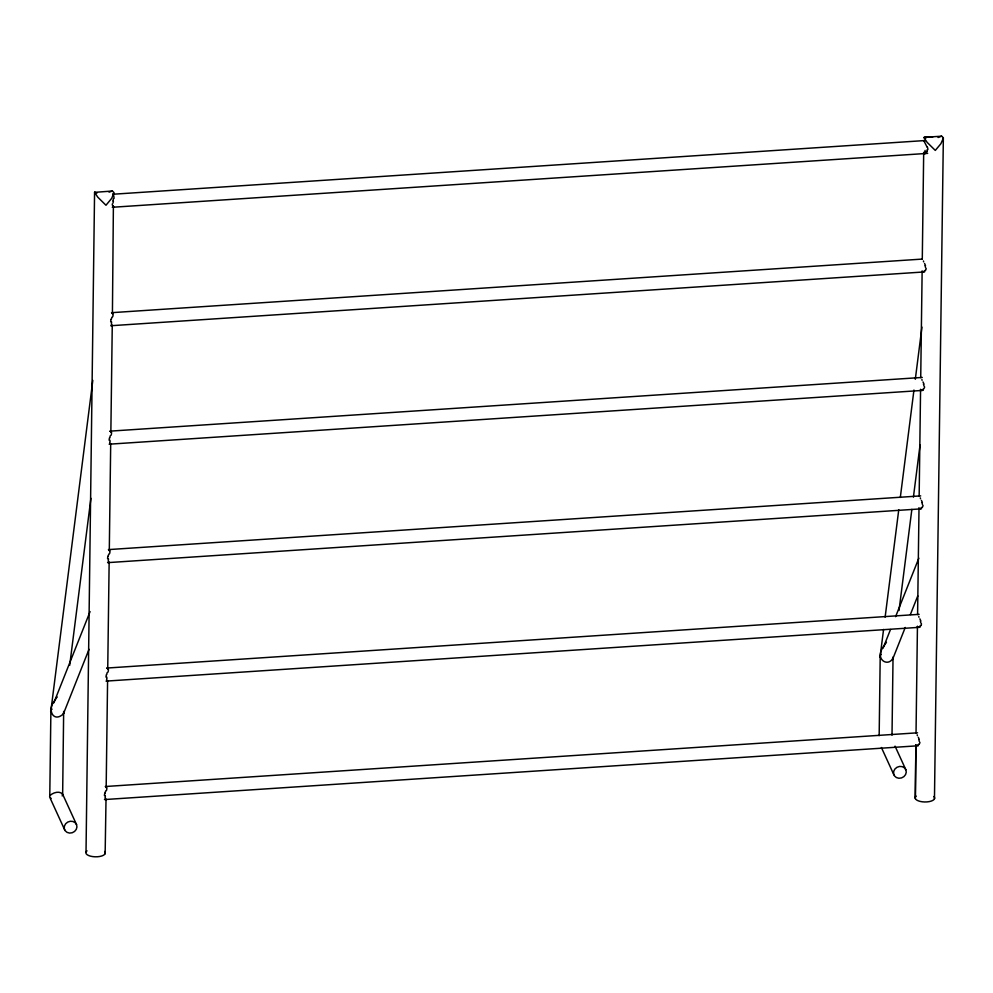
<?xml version="1.0" encoding="UTF-8"?>
<svg xmlns="http://www.w3.org/2000/svg" width="993" height="993" viewBox="0 0 993 993"><rect width="100%" height="100%" fill="white"/><g stroke="black" fill="none" stroke-linecap="round" stroke-linejoin="round"><path stroke-width="1.49" d="M62.149 795.902A12.772 4.394 -7.5 0 0 62.646 794.425L63.664 711.41M892.012 735.18L893.042 656.969M915.335 798.633L915.881 744.651L915.335 797.131M49.787 795.095L50.891 711.174M86.019 851.969L94.571 192.357L112.47 191.016L114.034 192.667L111.725 198.302L105.978 205.253L97.81 197.197L94.571 192.357M106.164 787.697L107.579 680.85M107.728 669.245L109.143 562.398M109.292 550.792L110.695 443.933M110.856 432.327L112.259 325.481M112.42 313.875L113.388 206.047M879.165 735.676L880.208 656.336M916.03 733.057L917.445 626.186M917.594 614.605L919.009 507.733M919.158 496.152L920.573 389.281M920.722 377.688L922.137 270.841M922.286 259.235L923.689 152.363M934.463 798.856L943.35 137.841L941.786 136.19L924.098 137.344L932.948 136.773M105.146 853.695L106.015 799.315M893.055 657.751C888.661 667.991 873.058 659.24 884.391 645.376A64.346 32.533 -9.7 0 1 885.644 643.166L885.942 642.719M63.726 712.626L63.415 713.843L89.035 649.298M943.338 138.188L940.905 143.7L935.294 150.415L927.127 142.359L923.887 137.53L925.948 138.101M50.941 710.38L92.808 380.393M69.696 665.335L90.909 498.3M880.257 655.541L883.571 629.45M885.123 617.174L898.764 509.732M900.316 497.456L913.957 390.026M915.31 379.276L921.938 327.094M899.025 610.496L911.859 509.359M913.423 497.096L920.039 445.001M63.403 713.88C53.237 723.45 46.522 709.076 55.074 700.202A64.346 32.533 -9.7 0 1 56.328 698.005M112.867 200.921L113.438 198.749M111.303 319.386L111.874 317.201M109.739 437.839L110.31 435.654M108.175 556.291L108.746 554.119M106.611 674.756L107.182 672.571M105.047 793.208L105.618 791.024M892.719 659.042L905.244 627.464M910.37 614.555L917.78 595.899M53.821 702.87L90.078 611.601M883.137 648.032L890.498 629.5M895.599 616.665L918.835 558.19M927.015 151.706L926.022 152.947M925.451 270.17L924.458 271.412M922.336 507.075L921.33 508.317M920.772 625.54L919.766 626.782M919.208 743.993L918.202 745.234M922.894 389.864L923.887 388.623A5.275 3.823 62.7 0 0 924.607 386.885M938.062 137.506L941.476 136.202M109.056 192.17L112.308 191.016M113.09 194.231L925.389 140.522M112.283 207.276L927.673 153.369M111.526 312.683L922.286 259.086M110.719 325.741L924.57 271.921M109.962 431.148L922.261 377.439M109.156 444.194L923.006 390.386M108.398 549.601L920.697 495.892M107.592 562.646L921.442 508.838M106.834 668.053L919.133 614.344M106.028 681.111L919.878 627.291M105.27 786.518L917.569 732.809M104.464 799.564L918.314 745.755M94.807 192.183L96.917 193.126M51.127 798.484L49.662 796.957A12.772 4.394 -7.5 0 1 50.308 795.244C53.287 792.488 60.101 790.478 62.658 794.425M923.937 140.634L924.57 141.527M113.711 207.152L112.805 205.539M111.775 325.145L111.241 324.003M110.211 443.598L109.677 442.456M108.647 562.05L108.113 560.908M107.083 680.515L106.561 679.373M105.444 798.844L104.997 797.826M924.557 263.468L925.513 265.541M922.994 381.92L923.949 384.006M921.43 500.385L922.385 502.458M919.878 618.838L920.821 620.923M918.314 737.29L919.27 739.375M895.053 746.165L905.852 769.749A6.492 5.809 -24.6 0 1 898.888 778.251A6.492 5.809 -24.6 0 1 894.941 768.979A6.492 5.809 -24.6 0 1 905.852 769.749M881.399 747.506L893.936 774.9M62.559 794.052L76.535 824.587A6.492 5.809 -24.6 0 1 69.572 833.077A6.492 5.809 -24.6 0 1 65.625 823.805A6.492 5.809 -24.6 0 1 76.535 824.587M50.196 798.235L64.619 829.726M927.077 147.088L923.838 140.708M880.208 657.341L880.22 657.416A6.566 3.835 3.5 0 1 881.225 654.399M50.817 712.18A6.566 3.835 3.5 0 1 52.083 709.101M56.899 697.558A16.968 8.577 -9.7 0 1 57.209 696.962M886.215 642.719A16.968 8.577 -9.7 0 1 886.439 642.272M104.662 851.485A9.744 3.984 0.8 0 1 94.968 856.798A9.744 3.984 0.8 0 1 87.012 850.84M933.867 796.535A9.744 3.984 0.8 0 1 924.632 801.972A9.744 3.984 0.8 0 1 916.154 796.138M105.73 786.642A6.268 2.334 -60.7 0 1 106.425 790.639M106.065 799.266A6.268 1.204 64.5 0 1 105.879 799.713M105.395 797.081A5.275 1.825 -83.6 0 1 105.246 795.554M104.439 795.604A5.263 2.445 -75.6 0 1 104.836 793.134M106.661 668.326A6.268 2.334 -60.7 0 1 107.989 672.174M107.629 680.726A6.268 1.204 64.5 0 1 107.443 681.26M106.959 678.616A5.275 1.825 -83.6 0 1 106.81 677.102M106.003 677.152A5.263 2.445 -75.6 0 1 106.4 674.669M108.721 549.737A6.268 2.334 -60.7 0 1 109.553 553.722M109.193 562.286A6.268 1.204 64.5 0 1 109.007 562.808M108.522 560.164A5.275 1.825 -83.6 0 1 108.374 558.637M107.567 558.699A5.263 2.445 -75.6 0 1 107.964 556.217M109.938 431.359A6.268 2.334 -60.7 0 1 111.117 435.269M110.757 443.871A6.268 1.204 64.5 0 1 110.571 444.343M110.086 441.711A5.263 1.825 -83.6 0 1 109.938 440.172M109.131 440.234A5.263 2.445 -75.6 0 1 109.528 437.764M111.638 312.857A6.268 2.334 -60.7 0 1 112.681 316.804M112.321 325.369A6.268 1.204 64.5 0 1 112.135 325.89M111.65 323.246A5.263 1.825 -83.6 0 1 111.501 321.72M110.695 321.782A5.263 2.445 -75.6 0 1 111.092 319.299M112.73 194.069A6.268 2.83 -79.8 0 1 113.996 198.476M113.053 203.069A5.399 1.614 -77.3 0 1 113.401 201.107M112.705 205.75A5.275 2.445 -75.7 0 1 112.271 203.999M918.277 744.7A6.268 2.334 -60.7 0 1 915.807 745.606M917.383 735.689A6.268 0.807 73.7 0 1 917.197 734.795M918.761 739.537A5.263 3.128 66.6 0 1 919.27 741.436M919.915 742.243A5.263 3.811 62.7 0 1 919.27 744.055M919.841 626.235A6.268 2.334 -60.7 0 1 917.16 626.993M918.947 617.249A6.268 0.807 73.7 0 1 918.773 616.38M920.325 621.072A5.263 3.128 66.6 0 1 920.834 622.971M921.479 623.79A5.275 3.823 62.7 0 1 920.834 625.602M921.405 507.783A6.268 2.334 -60.7 0 1 918.724 508.54M920.511 498.784A6.268 0.807 73.7 0 1 920.325 497.878M921.889 502.619A5.263 3.128 66.6 0 1 922.398 504.518M923.043 505.338A5.275 3.823 62.7 0 1 922.398 507.15M922.969 389.33A6.268 2.334 -60.7 0 1 920.387 390.162M922.075 380.319A6.268 0.807 73.7 0 1 921.901 379.463M923.453 384.167A5.263 3.128 66.6 0 1 923.962 386.066M923.639 261.879A6.268 0.807 73.7 0 1 923.453 260.96M925.017 265.702A5.263 3.128 66.6 0 1 925.526 267.601M926.171 268.42A5.275 3.823 62.7 0 1 925.526 270.233M924.533 270.866A6.268 2.334 -60.7 0 1 922.174 271.834M926.208 151.544A6.268 0.819 -72.3 0 1 925.091 150.44M927.152 149.695A5.263 3.376 73.7 0 1 926.767 151.433M927.35 147.001A5.399 3.935 62.3 0 1 927.859 149.682"/></g></svg>
